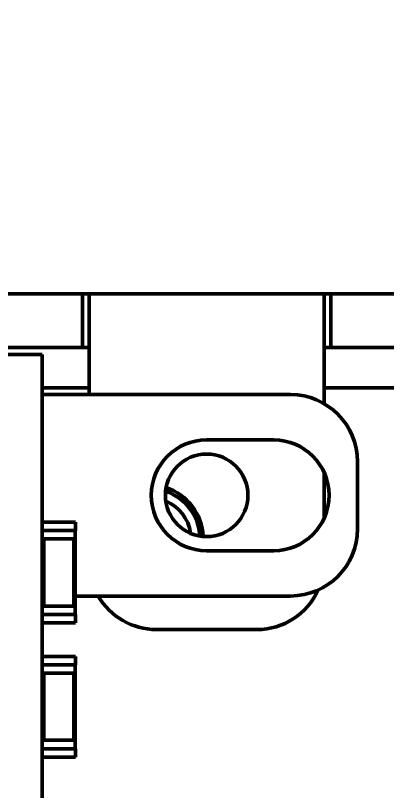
# Model space of a CAD drawing. Header units: millimetres. Extents: x 3137 to 5094, y 789 to 1822.
# Drawn here: x 3514.94 to 3526.01, y 1599.02 to 1622.11 of the extents above; entities that cross this region are included whole.
import ezdxf

# ---------------------------------------------------------------- set-up
doc = ezdxf.new("R2010")
doc.units = ezdxf.units.MM
doc.header["$LTSCALE"] = 1.8
doc.layers.add('외형선(ISO)', color=7, linetype='Continuous', lineweight=50)
doc.layers.add('치수(ISO)', color=7, linetype='Continuous', lineweight=25)
doc.styles.add('레이블 문자 (JIS)', font='')
doc.styles.get('레이블 문자 (JIS)').set_extended_font_data('Gulim')
doc.dimstyles.new('복사 대상기본값 (JIS)', dxfattribs={"dimscale": 1.5, "dimtxt": 3, "dimasz": 2, "dimexe": 1, "dimexo": 0.5, "dimgap": 0.8, "dimtad": 1, "dimdsep": 46, "dimtxsty": '레이블 문자 (JIS)', "dimblk": 'Filled-1', "dimcen": 0.09, "dimdle": 10, "dimclrd": 256, "dimclre": 256, "dimclrt": 256, "dimazin": 2, "dimtfac": 0.666667, "dimtmove": 0, "dimatfit": 3, "dimldrblk": 'OPEN', "dimfxl": 1, "dimtolj": 1, "dimtzin": 0, "dimlwd": -1, "dimlwe": -1, "dimarcsym": 0})

# ---------------------------------------------------------------- blocks, each defined once
blk = doc.blocks.new('Filled-1')
at = {"color": 0}
for p, q in [((0, 0), (-1, 0.1)), ((-1, 0.1), (-1, -0.1)), ((-1, 0), (0, 0)), ((-1, -0.1), (0, 0))]:
    blk.add_line(p, q, dxfattribs=at)
at = {"color": 0, "flags": 128}
blk.add_lwpolyline([(-1, -0.1), (0, 0), (-1, 0.1), (-1, -0.1)], dxfattribs=at)
at = {"color": 0}
blk.add_solid([(-1, -0.1), (0, 0), (-1, 0.1), (-1, -0.1)], dxfattribs=at)
blk = doc.blocks.new('*D735')
at = {"layer": 'Defpoints', "color": 0}
for p in [(3615.742, 1638.942), (3296.742, 1610.811), (3615.742, 1602.811)]:
    blk.add_point(p, dxfattribs=at)
at = {"layer": '치수(ISO)'}
for p, q in [((3296.742, 1611.561), (3296.742, 1640.442)), ((3615.742, 1603.561), (3615.742, 1640.442)), ((3299.742, 1638.942), (3612.742, 1638.942))]:
    blk.add_line(p, q, dxfattribs=at)
at = {"layer": '치수(ISO)', "linetype": 'ByBlock', "xscale": 3, "yscale": 3, "zscale": 3, "rotation": 180}
blk.add_blockref('Filled-1', (3296.742, 1638.942), dxfattribs=at)
at = {"layer": '치수(ISO)', "linetype": 'ByBlock', "xscale": 3, "yscale": 3, "zscale": 3}
blk.add_blockref('Filled-1', (3615.742, 1638.942), dxfattribs=at)
at = {"layer": '치수(ISO)', "insert": (3456.262, 1649.652), "char_height": 15, "attachment_point": 5, "style": '레이블 문자 (JIS)'}
blk.add_mtext('\\A1;319', dxfattribs=at)
blk = doc.blocks.new('_Open')
at = {"color": 0, "linetype": 'ByBlock', "lineweight": -2}
for p, q in [((-1, 0.1667), (0, 0)), ((-1, -0.1667), (0, 0)), ((0, 0), (-1, 0))]:
    blk.add_line(p, q, dxfattribs=at)

msp = doc.modelspace()

# ---------------------------------------------------------------- linework, layer by layer
at = {"layer": '외형선(ISO)'}
for p, q in [((3516.942, 1613.811), (3500.742, 1613.811)), ((3516.942, 1613.811), (3517.142, 1613.811)), ((3516.942, 1612.211), (3516.942, 1613.811)), ((3524.142, 1613.811), (3517.142, 1613.811)), ((3517.142, 1612.811), (3517.142, 1613.811)), ((3524.142, 1613.811), (3524.142, 1612.811)), ((3524.142, 1613.811), (3524.342, 1613.811)), ((3540.542, 1613.811), (3524.342, 1613.811)), ((3524.342, 1613.811), (3524.342, 1612.211)), ((3517.142, 1612.811), (3517.142, 1610.811)), ((3524.142, 1610.543), (3524.142, 1612.811)), ((3516.942, 1612.211), (3500.742, 1612.211)), ((3517.142, 1612.211), (3516.942, 1612.211)), ((3524.342, 1612.211), (3524.142, 1612.211)), ((3540.542, 1612.211), (3524.342, 1612.211)), ((3514.142, 1612.011), (3515.742, 1612.011)), ((3515.742, 1612.011), (3515.742, 1584.721)), ((3517.142, 1611.011), (3515.742, 1611.011)), ((3537.345, 1611.011), (3524.142, 1611.011)), ((3515.742, 1610.811), (3523.142, 1610.811)), ((3520.642, 1609.461), (3522.642, 1609.461)), ((3525.142, 1606.811), (3525.142, 1608.811)), ((3524.142, 1607.123), (3524.142, 1608.498)), ((3516.729, 1607.011), (3515.742, 1607.011)), ((3516.729, 1606.761), (3516.729, 1607.011)), ((3515.742, 1606.761), (3516.729, 1606.761)), ((3516.722, 1604.261), (3516.722, 1606.761)), ((3516.682, 1606.511), (3515.782, 1606.511)), ((3515.782, 1606.511), (3515.782, 1605.761)), ((3516.682, 1606.511), (3516.682, 1605.761)), ((3522.642, 1606.161), (3520.642, 1606.161)), ((3515.782, 1605.261), (3515.782, 1605.761)), ((3516.682, 1605.261), (3516.682, 1605.761)), ((3515.782, 1605.261), (3515.782, 1604.511)), ((3516.682, 1605.261), (3516.682, 1604.511)), ((3516.722, 1604.811), (3523.142, 1604.811)), ((3516.682, 1604.511), (3515.782, 1604.511)), ((3516.729, 1604.261), (3515.742, 1604.261)), ((3516.729, 1604.011), (3516.729, 1604.261)), ((3515.742, 1604.011), (3516.729, 1604.011)), ((3519.142, 1603.811), (3522.142, 1603.811)), ((3516.729, 1603.011), (3515.742, 1603.011)), ((3516.729, 1602.761), (3516.729, 1603.011)), ((3515.742, 1602.761), (3516.729, 1602.761)), ((3516.722, 1600.261), (3516.722, 1602.761)), ((3516.682, 1602.511), (3515.782, 1602.511)), ((3515.782, 1602.511), (3515.782, 1601.761)), ((3516.682, 1602.511), (3516.682, 1601.761)), ((3515.782, 1601.261), (3515.782, 1601.761)), ((3516.682, 1601.261), (3516.682, 1601.761)), ((3515.782, 1601.261), (3515.782, 1600.511)), ((3516.682, 1601.261), (3516.682, 1600.511)), ((3516.682, 1600.511), (3515.782, 1600.511)), ((3516.729, 1600.261), (3515.742, 1600.261)), ((3516.729, 1600.011), (3516.729, 1600.261)), ((3515.742, 1600.011), (3516.729, 1600.011))]:
    msp.add_line(p, q, dxfattribs=at)
msp.add_circle((3520.642, 1607.811), 1.23, dxfattribs=at)
for centre, radius, start, end in [((3523.142, 1608.811), 2, 0, 90), ((3520.642, 1607.811), 1.65, 90, 270), ((3522.642, 1607.811), 1.65, 270, 90), ((3518.942, 1606.511), 1.5, 3.3364, 71.4743), ((3518.942, 1606.511), 1.6, 2.6766, 72.1341), ((3518.942, 1606.511), 1.23, 7.9001, 66.9106), ((3523.142, 1606.811), 2, 270, 0), ((3522.142, 1605.811), 2, 270, 335.7048), ((3519.142, 1605.811), 2, 210, 270)]:
    msp.add_arc(centre, radius, start, end, dxfattribs=at)

# ---------------------------------------------------------------- dimensions: what is measured, and where the dimension line sits
at = {"layer": '치수(ISO)'}
dim = msp.add_linear_dim(base=(3615.742, 1638.942), p1=(3296.742, 1610.811), p2=(3615.742, 1602.811), angle=180, dimstyle='복사 대상기본값 (JIS)', override={"dimtxt": 10, "dimgap": 2, "dimtxsty": '레이블 문자 (JIS)', "dimtofl": 0, "dimatfit": 1, "dimldrblk": 'Open'}, dxfattribs=at)
dim.commit()
dim.dimension.update_dxf_attribs({"geometry": '*D735', "text_midpoint": (3456.262, 1638.942), "dimtype": 160})

doc.saveas('drawing.dxf')
